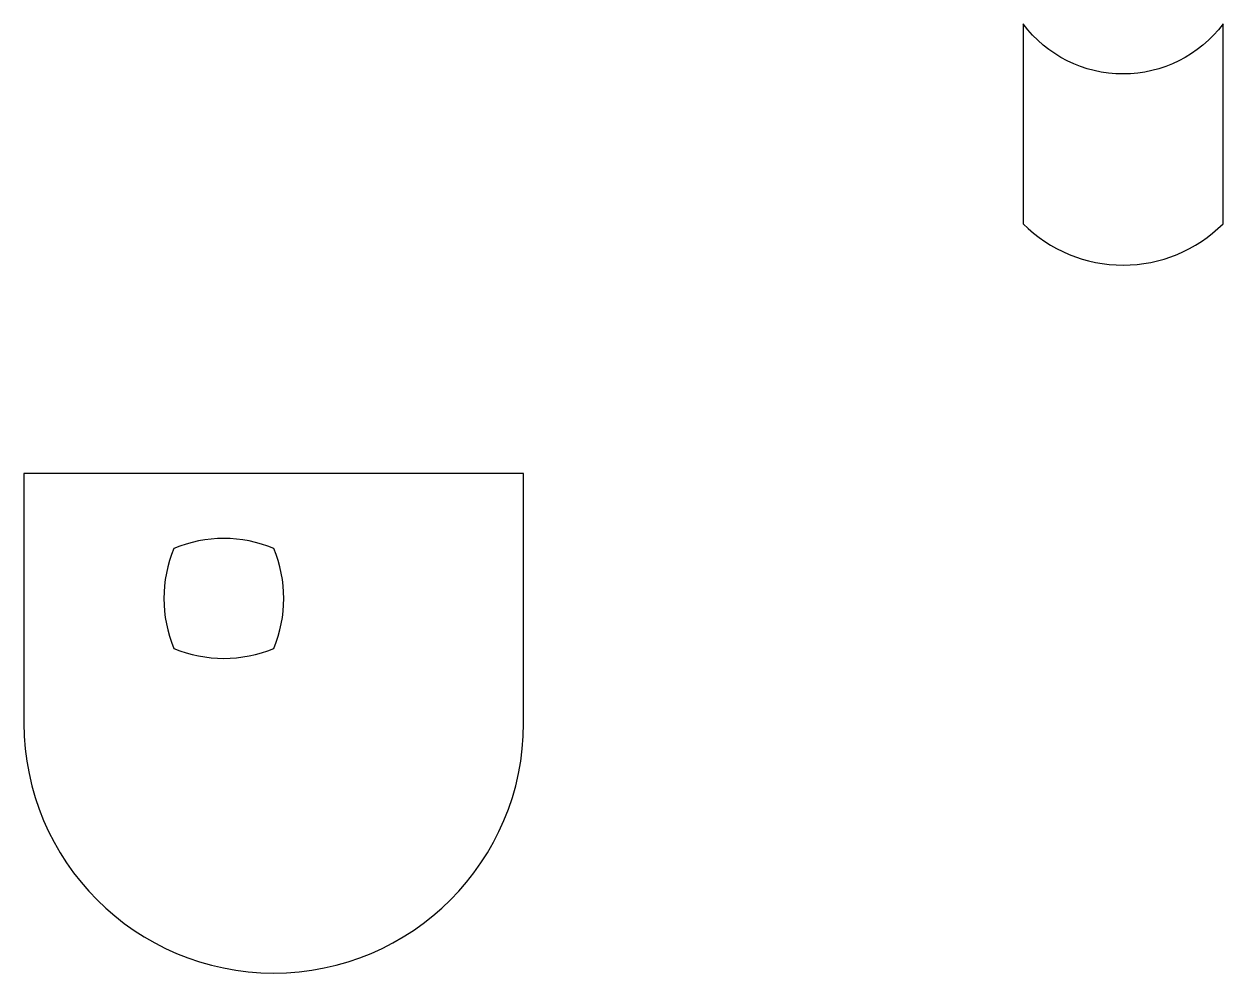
# Model space of a CAD drawing. Header units: millimetres. Extents: x 0 to 240, y -50 to 140.
import ezdxf

# ---------------------------------------------------------------- set-up
doc = ezdxf.new("R2010")
doc.units = ezdxf.units.MM

msp = doc.modelspace()

# ---------------------------------------------------------------- linework, layer by layer
for points in [[(200, 100, 0.414214), (240, 100), (240, 140, -0.5), (200, 140)], [(0, 0, 1), (100, 0), (100, 50), (0, 50)], [(30, 15, 0.2), (50, 15, 0.2), (50, 35, 0.2), (30, 35, 0.2)]]:
    msp.add_lwpolyline(points, format="xyb", close=True)

doc.saveas('drawing.dxf')
